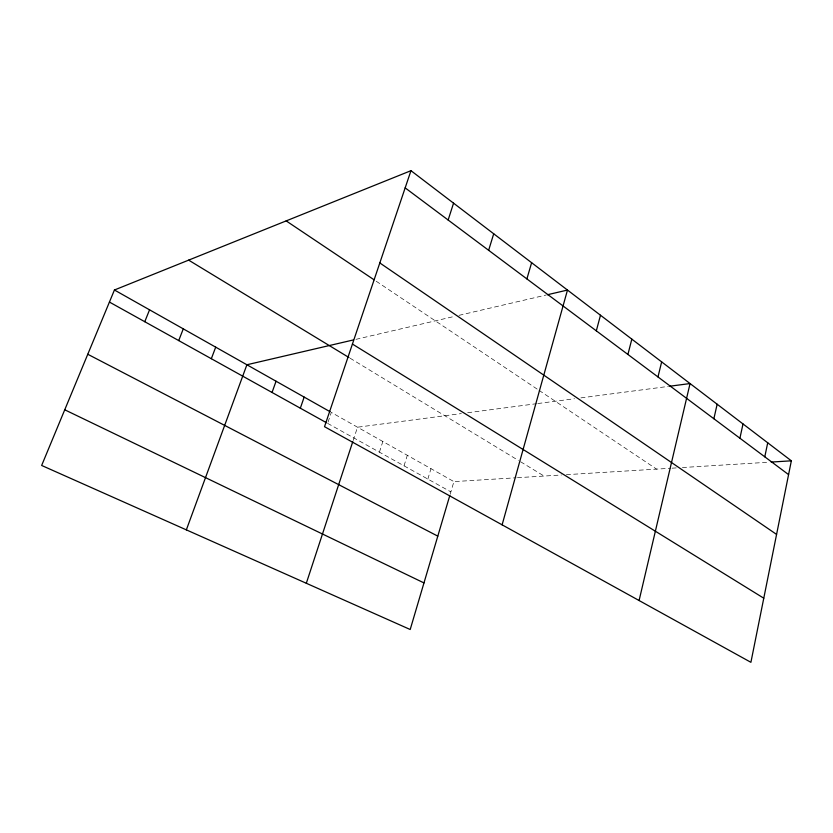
<?xml version="1.0" encoding="UTF-8"?>
<svg xmlns="http://www.w3.org/2000/svg" width="833" height="833" viewBox="0 0 833 833"><rect width="100%" height="100%" fill="white"/><g stroke="black" fill="none" stroke-linecap="round" stroke-linejoin="round"><path stroke-width="0.62" stroke-dasharray="4.17 3.12" d="M450.153 494.333L453.912 481.609L516.168 477.778M427.839 479.069L430.994 468.677M404.036 465.845L407.316 455.307M379.431 452.163L382.836 441.49M353.171 440.459L357.513 427.204L461.336 413.574M328.035 422.144L331.315 412.408L453.912 481.609M355.941 339.354L454.016 316.498M458.993 315.343L546.146 295.028M467.688 412.741L536.567 403.703M537.816 403.536L574.52 398.726M580.924 397.882L668.493 386.387M517.449 477.694L561.452 474.987M566.409 474.675L670.784 468.25M672.075 468.167L677.239 467.854M682.404 467.532L767.412 462.294M327.619 423.362L450.882 491.876M350.058 358.18L518.397 460.441M520.615 461.784L544.095 476.06M376.204 281.231L538.024 389.677M539.097 390.406L656.571 469.125"/><path stroke-width="1.25" d="M791.35 460.816L750.908 662.318L324.516 426.694L410.971 170.682L791.35 460.816L771.191 462.065M764.788 456.817L767.714 442.792M739.912 438.22L743.005 423.945M713.871 418.739L717.151 404.224M639.088 600.531L690.057 383.555L669.763 386.22M657.976 376.933L661.652 361.897M627.915 354.462L631.83 339.146M596.324 330.836L600.478 315.228M502.112 524.842L567.481 290.061L547.406 294.736M526.893 278.909L531.621 262.707M449.789 495.562L410.2 629.509L41.65 465.46L114.433 289.999L410.971 170.682M488.648 250.306L493.709 233.781M448.144 220.016L453.558 203.158M306.315 583.267L352.765 441.688M300.328 408.191L304.17 397.091M272.047 392.458L276.056 381.222M186.353 529.871L246.891 364.76L353.494 339.916M211.332 358.711L215.705 347.153M178.72 340.582L183.281 328.858M144.775 321.705L149.555 309.814M64.745 409.794L423.966 582.923M87.777 354.264L437.794 536.14M109.425 302.067L326.484 422.727M114.433 289.999L330.18 411.773M188.654 260.135L348.965 357.524M352.421 344.06L763.778 598.198M286.167 220.891L374.069 279.805M379.817 262.947L776.575 534.411M405.161 187.873L788.58 474.612"/></g></svg>
